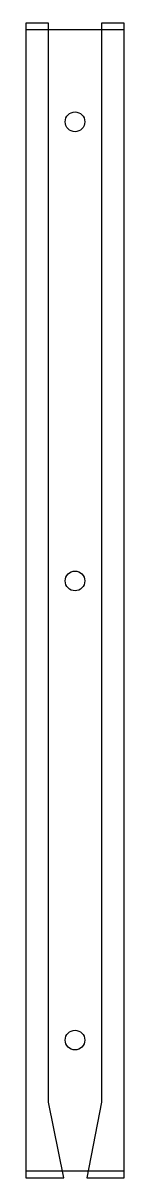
# Model space of a CAD drawing. Extents: x 0 to 43, y -3 to 500.
import ezdxf

# ---------------------------------------------------------------- set-up
doc = ezdxf.new("R2010")
doc.units = 0
doc.layers.get('0').update_dxf_attribs({"linetype": 'CONTINUOUS'})

msp = doc.modelspace()

# ---------------------------------------------------------------- linework, layer by layer
for points in [[(10, 30), (10, 500), (0, 500), (0, -3), (10, -3), (16.6, -3.01)], [(33, -2.99), (33, -3), (43, -3), (43, 500), (33, 500), (33, 30), (26.59, -2.99)], [(0, 0), (43, 0), (43, 497), (0, 497)]]:
    msp.add_lwpolyline(points, close=True)
for centre in [(21.5, 457), (21.5, 257), (21.5, 57)]:
    msp.add_circle(centre, 4.3)

doc.saveas('drawing.dxf')
